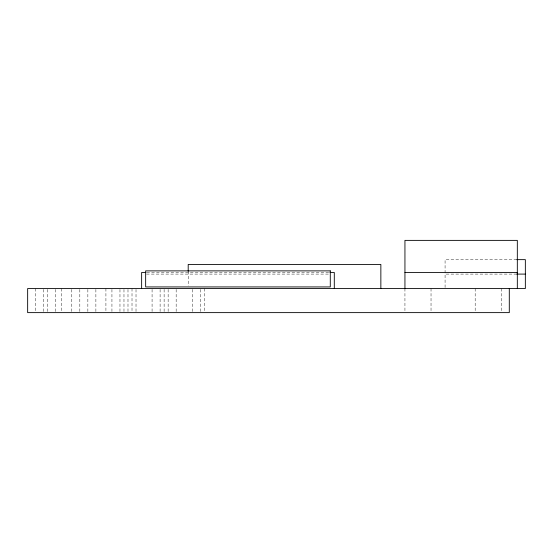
<?xml version="1.0" encoding="UTF-8"?>
<svg xmlns="http://www.w3.org/2000/svg" width="553" height="553" viewBox="0 0 553 553"><rect width="100%" height="100%" fill="white"/><g stroke="black" fill="none" stroke-linecap="round" stroke-linejoin="round"><path stroke-width="0.41" stroke-dasharray="2.77 2.07" d="M516.716 259.64L445.075 259.64L445.075 273.244M146.822 272.484L329.111 272.484M146.517 274.094L329.422 274.094M516.716 274.094L445.075 274.094L445.075 288.542M501.267 288.542L501.267 311.761M475.179 288.542L475.179 311.761M431.029 288.542L431.029 311.761M404.941 288.542L404.941 311.761M204.251 288.542L204.251 311.761M200.241 289.399L200.241 312.625M192.209 289.399L192.209 312.625M188.2 271.336L188.2 285.963M176.158 289.399L176.158 312.625M168.133 289.399L168.133 312.625M164.117 289.399L164.117 311.761M160.1 289.399L160.1 311.761M152.075 289.399L152.075 312.625M136.017 289.399L136.017 312.625M132.008 288.542L132.008 311.761M127.992 289.399L127.992 312.625M123.976 289.399L123.976 312.625M119.966 289.399L119.966 312.625M111.941 289.399L111.941 312.625M105.92 288.542L105.92 311.761M95.883 289.399L95.883 312.625M87.858 289.399L87.858 312.625M79.826 289.399L79.826 312.625M71.8 289.399L71.8 312.625M61.763 288.542L61.763 311.761M55.749 289.399L55.749 312.625M47.717 289.399L47.717 312.625M43.708 289.399L43.708 312.625M35.675 288.542L35.675 311.761"/><path stroke-width="0.83" d="M516.716 259.64L525.35 259.64L525.35 288.542L27.65 288.542L27.65 312.625L509.292 312.625L509.292 288.542M145.957 272.484L141.637 272.484L141.637 288.542M329.975 272.484L334.295 272.484L334.295 288.542M404.941 272.484L517.325 272.484M516.716 274.094L525.35 274.094M517.325 288.542L517.325 240.375L404.941 240.375L404.941 288.542M380.858 288.542L380.858 264.458L188.2 264.458L188.2 271.336M330.286 270.88L145.653 270.88L145.653 286.938L330.286 286.938L330.286 270.88"/></g></svg>
